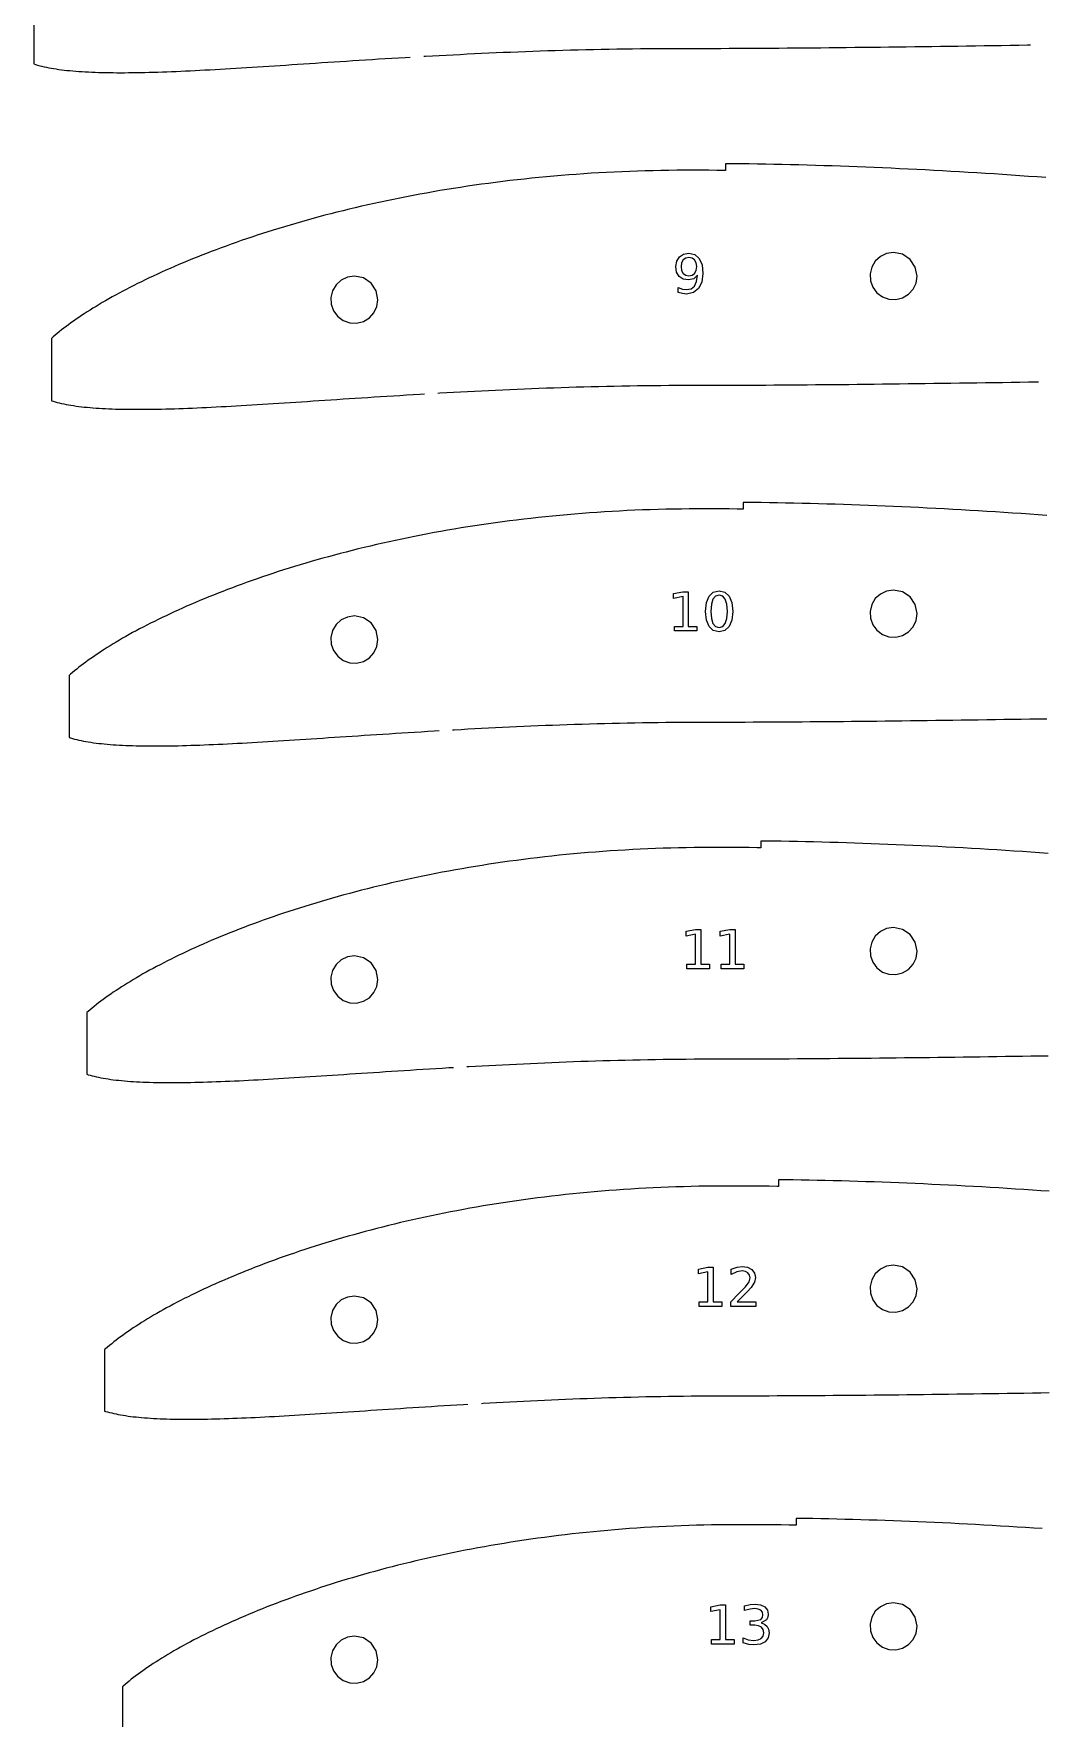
# Model space of a CAD drawing. Extents: x 14 to 532, y 10 to 1018.
# Drawn here: x 32.4 to 181.9, y 385.5 to 635.5 of the extents above; entities that cross this region are included whole.
import ezdxf

# ---------------------------------------------------------------- set-up
doc = ezdxf.new("R2010")
doc.units = 0

msp = doc.modelspace()

# ---------------------------------------------------------------- linework, layer by layer
at = {"layer": 'Layer 1', "color": 7}
for points in [[(32.4211, 640.3217), (32.4211, 631.03), (32.7028, 630.9427), (33.0018, 630.8567), (33.3108, 630.774), (33.6296, 630.6947), (33.9584, 630.6189), (34.2971, 630.5464), (34.6456, 630.4772), (35.0039, 630.4113), (35.3721, 630.3487), (35.7501, 630.2893), (36.1379, 630.2332), (36.5354, 630.1803), (36.9426, 630.1305), (37.3595, 630.0839), (37.7861, 630.0404), (38.2224, 629.9999), (38.6683, 629.9625), (39.1238, 629.9281), (39.5888, 629.8967), (40.0634, 629.8682), (40.5475, 629.8426), (41.041, 629.8199), (41.544, 629.8), (42.0565, 629.7829), (42.5783, 629.7685), (43.1095, 629.7569), (43.6499, 629.7479), (44.1997, 629.7416), (44.7588, 629.7379), (45.327, 629.7367), (45.9044, 629.738), (46.491, 629.7418), (47.0867, 629.748), (47.6915, 629.7566), (48.3053, 629.7675), (48.9281, 629.7807), (49.5599, 629.7962), (50.2006, 629.8138), (50.8501, 629.8336), (51.5086, 629.8555), (52.1758, 629.8794), (52.8518, 629.9053), (53.5365, 629.9332), (54.2298, 629.963), (54.9319, 629.9946), (55.6425, 630.028), (56.3616, 630.0631), (57.0893, 630.0999), (57.8254, 630.1384), (58.5699, 630.1785), (59.3228, 630.22), (60.084, 630.2631), (60.8535, 630.3075), (61.6312, 630.3533), (62.4171, 630.4005), (63.2111, 630.4488), (64.0132, 630.4984), (64.8234, 630.5491), (65.6415, 630.6008), (66.4675, 630.6536), (67.3015, 630.7073), (68.1432, 630.762), (68.9928, 630.8174), (69.85, 630.8737), (70.7149, 630.9306), (71.5875, 630.9882), (72.4676, 631.0464), (73.3552, 631.1052), (74.2503, 631.1644), (75.1527, 631.224), (76.0626, 631.284), (76.9797, 631.3442), (77.904, 631.4047), (78.8355, 631.4653), (79.7741, 631.5261), (80.7198, 631.5869), (81.6725, 631.6476), (82.6321, 631.7083), (83.5986, 631.7688), (84.572, 631.829), (85.5521, 631.889), (86.5389, 631.9487), (87.5323, 632.0079), (88.2996, 632.053)], [(90.2963, 632.168), (90.5519, 632.1826), (91.5713, 632.2395), (92.597, 632.2958), (93.629, 632.3512), (94.6672, 632.4058), (95.7115, 632.4595), (96.7619, 632.5122), (97.8183, 632.5638), (98.8807, 632.6143), (99.949, 632.6637), (101.023, 632.7118), (102.1028, 632.7586), (103.1883, 632.8041), (104.2794, 632.8481), (105.3761, 632.8907), (106.4782, 632.9317), (107.5858, 632.9711), (108.6987, 633.0088), (109.8168, 633.0448), (110.9402, 633.079), (112.0687, 633.1113), (113.2023, 633.1418), (114.3408, 633.1703), (115.4843, 633.1967), (116.6327, 633.221), (117.7858, 633.2433), (118.9437, 633.2633), (120.1062, 633.281), (121.2732, 633.2964), (122.4448, 633.3095), (123.6208, 633.3201), (124.8011, 633.3282), (125.9858, 633.3338), (127.1746, 633.3368), (128.3676, 633.3374), (129.5646, 633.3382), (130.7656, 633.3399), (131.9706, 633.3423), (133.1794, 633.3454), (134.3919, 633.3494), (135.6081, 633.354), (136.828, 633.3594), (138.0513, 633.3655), (139.2782, 633.3723), (140.5084, 633.3798), (141.742, 633.3879), (142.9788, 633.3966), (144.2187, 633.406), (145.4617, 633.4159), (146.7078, 633.4265), (147.9567, 633.4376), (149.2086, 633.4492), (150.4632, 633.4614), (151.7204, 633.4741), (152.9804, 633.4873), (154.2428, 633.501), (155.5077, 633.5152), (156.7751, 633.5298), (158.0447, 633.5448), (159.3165, 633.5602), (160.5905, 633.5761), (161.8666, 633.5923), (163.1447, 633.6089), (164.4247, 633.6258), (165.7065, 633.6431), (166.9901, 633.6606), (168.2753, 633.6785), (169.5622, 633.6967), (170.8506, 633.7151), (172.1404, 633.7337), (173.4316, 633.7527), (174.7241, 633.7718), (176.0177, 633.7911), (177.3125, 633.8106), (178.6084, 633.8303), (179.9052, 633.8501), (180.3471, 633.857)], [(182.6219, 614.1645), (181.3345, 614.2594), (180.048, 614.3523), (178.7624, 614.4432), (177.4779, 614.5319), (176.1945, 614.6186), (174.9123, 614.7032), (173.6314, 614.7856), (172.3518, 614.866), (171.0736, 614.9442), (169.797, 615.0202), (168.5219, 615.0941), (167.2485, 615.1657), (165.9769, 615.2352), (164.707, 615.3025), (163.4391, 615.3676), (162.1731, 615.4304), (160.9093, 615.491), (159.6475, 615.5494), (158.3879, 615.6055), (157.1307, 615.6593), (155.8758, 615.7108), (154.6234, 615.7601), (153.3735, 615.8071), (152.1261, 615.8517), (150.8815, 615.8941), (149.6396, 615.9341), (148.4006, 615.9718), (147.1644, 616.0072), (145.9313, 616.0402), (144.7012, 616.0709), (143.4742, 616.0992), (142.2504, 616.1252), (141.03, 616.1488), (139.8128, 616.1701), (138.5992, 616.189), (137.389, 616.2055), (136.1824, 616.2196), (135.0526, 616.2306), (135.0526, 615.2306), (134.9795, 615.2313), (133.7803, 615.2407), (132.585, 615.2477), (131.3935, 615.2523), (130.2059, 615.2545), (129.0224, 615.2537), (127.843, 615.2473), (126.6678, 615.2352), (125.4968, 615.2172), (124.3302, 615.1935), (123.1679, 615.1642), (122.0101, 615.1291), (120.8568, 615.0885), (119.7082, 615.0423), (118.5642, 614.9906), (117.4249, 614.9334), (116.2905, 614.8708), (115.161, 614.8029), (114.0364, 614.7296), (112.9169, 614.651), (111.8024, 614.5672), (110.6931, 614.4782), (109.5891, 614.3841), (108.4903, 614.2849), (107.3969, 614.1807), (106.309, 614.0715), (105.2265, 613.9575), (104.1496, 613.8385), (103.0784, 613.7149), (102.0129, 613.5864), (100.9531, 613.4534), (99.8991, 613.3157), (98.8511, 613.1734), (97.809, 613.0267), (96.773, 612.8756), (95.743, 612.7201), (94.7192, 612.5603), (93.7017, 612.3963), (92.6904, 612.2281), (91.6854, 612.0559), (90.6868, 611.8796), (89.6948, 611.6993), (88.7092, 611.5152), (87.7302, 611.3273), (86.7579, 611.1356), (85.7923, 610.9403), (84.8335, 610.7413), (83.8815, 610.5388), (82.9363, 610.3328), (81.9982, 610.1235), (81.067, 609.9108), (80.1429, 609.695), (79.2259, 609.4759), (78.316, 609.2537), (77.4134, 609.0286), (76.5181, 608.8005), (75.6302, 608.5695), (74.7496, 608.3357), (73.8765, 608.0992), (73.0108, 607.8601), (72.1528, 607.6184), (71.3023, 607.3743), (70.4595, 607.1277), (69.6245, 606.8788), (68.7972, 606.6277), (67.9777, 606.3744), (67.1661, 606.119), (66.3623, 605.8615), (65.5666, 605.6021), (64.7789, 605.3409), (63.9992, 605.0779), (63.2277, 604.8132), (62.4643, 604.5468), (61.7091, 604.2789), (60.9622, 604.0095), (60.2236, 603.7387), (59.4933, 603.4666), (58.7714, 603.1933), (58.058, 602.9187), (57.353, 602.6431), (56.6566, 602.3665), (55.9687, 602.089), (55.2894, 601.8106), (54.6188, 601.5314), (53.9569, 601.2514), (53.3037, 600.9709), (52.6593, 600.6898), (52.0237, 600.4082), (51.3969, 600.1262), (50.7791, 599.8438), (50.1701, 599.5612), (49.5702, 599.2784), (48.9792, 598.9955), (48.3973, 598.7125), (47.8244, 598.4295), (47.2607, 598.1466), (46.7061, 597.8638), (46.1607, 597.5813), (45.6245, 597.2991), (45.0975, 597.0172), (44.5798, 596.7358), (44.0715, 596.4548), (43.5724, 596.1744), (43.0828, 595.8946), (42.6026, 595.6155), (42.1317, 595.3372), (41.6704, 595.0596), (41.2185, 594.7829), (40.7762, 594.5071), (40.3434, 594.2323), (39.9202, 593.9586), (39.5065, 593.6859), (39.1025, 593.4144), (38.7082, 593.1441), (38.3235, 592.8751), (37.9485, 592.6074), (37.5833, 592.341), (37.2278, 592.0761), (36.882, 591.8126), (36.546, 591.5507), (36.2199, 591.2903), (35.9035, 591.0315), (35.5971, 590.7743), (35.3004, 590.5189), (35.0526, 590.2996), (35.0526, 581.0517), (35.3004, 580.9749), (35.5971, 580.8895), (35.9035, 580.8075), (36.2199, 580.7289), (36.546, 580.6536), (36.882, 580.5817), (37.2278, 580.5131), (37.5833, 580.4477), (37.9485, 580.3856), (38.3235, 580.3267), (38.7082, 580.271), (39.1025, 580.2185), (39.5065, 580.1692), (39.9202, 580.1229), (40.3434, 580.0797), (40.7762, 580.0396), (41.2185, 580.0025), (41.6704, 579.9683), (42.1317, 579.9372), (42.6026, 579.9089), (43.0828, 579.8835), (43.5724, 579.861), (44.0715, 579.8412), (44.5798, 579.8243), (45.0975, 579.81), (45.6245, 579.7985), (46.1607, 579.7896), (46.7061, 579.7833), (47.2607, 579.7796), (47.8244, 579.7785), (48.3973, 579.7798), (48.9792, 579.7835), (49.5702, 579.7897), (50.1701, 579.7982), (50.7791, 579.8091), (51.3969, 579.8222), (52.0237, 579.8375), (52.6593, 579.855), (53.3037, 579.8746), (53.9569, 579.8963), (54.6188, 579.92), (55.2894, 579.9458), (55.9687, 579.9734), (56.6566, 580.0029), (57.353, 580.0343), (58.058, 580.0674), (58.7714, 580.1023), (59.4933, 580.1388), (60.2236, 580.177), (60.9622, 580.2167), (61.7091, 580.258), (62.4643, 580.3007), (63.2277, 580.3448), (63.9992, 580.3902), (64.7789, 580.437), (65.5666, 580.485), (66.3623, 580.5341), (67.1661, 580.5844), (67.9777, 580.6357), (68.7972, 580.6881), (69.6245, 580.7414), (70.4595, 580.7956), (71.3023, 580.8506), (72.1528, 580.9064), (73.0108, 580.9629), (73.8765, 581.0201), (74.7496, 581.0778), (75.6302, 581.1361), (76.5181, 581.1948), (77.4134, 581.254), (78.316, 581.3135), (79.2259, 581.3732), (80.1429, 581.4332), (81.067, 581.4934), (81.9982, 581.5537), (82.9363, 581.6139), (83.8815, 581.6742), (84.8335, 581.7344), (85.7923, 581.7944), (86.7579, 581.8542), (87.7302, 581.9137), (88.7092, 581.9729), (89.6948, 582.0317), (90.4112, 582.0738)], [(128.07098, 597.12311), (128.07098, 597.84186), (128.67255, 597.62701), (129.2702, 597.55281), (129.958677, 597.683667), (130.46161, 598.07624), (130.786805, 598.73933), (130.93427, 599.6739), (130.36005, 599.15827), (129.59052, 598.97859), (128.80634, 599.110425), (128.2038, 599.50593), (127.822935, 600.13386), (127.69598, 600.95515), (127.828792, 601.764723), (128.22723, 602.39656), (128.846372, 602.80378), (129.6413, 602.93952), (130.532902, 602.745185), (131.18427, 602.16218), (131.585632, 601.21296), (131.71942, 599.91218), (131.555357, 598.671945), (131.06317, 597.70906), (130.297547, 597.09382), (129.30536, 596.88874), (128.7038, 596.94734), (128.07098, 597.12312), (128.07098, 597.12311)], [(160, 603.0468), (158.973721, 602.893123), (158.055504, 602.456944), (157.301141, 601.775541), (156.766422, 600.886192), (156.515661, 599.879224), (156.567252, 598.863984), (156.908103, 597.906281), (157.525126, 597.071926), (158.359481, 596.454903), (159.317184, 596.114052), (160.332424, 596.062461), (161.339392, 596.313222), (162.228741, 596.847941), (162.910144, 597.602304), (163.346323, 598.520521), (163.5, 599.5468), (163.233578, 600.886192), (162.474874, 602.021674), (161.339392, 602.780378), (160, 603.0468), (160, 603.0468)], [(129.6413, 599.59576), (130.116885, 599.686582), (130.48114, 599.95905), (130.715515, 600.389712), (130.79364, 600.95514), (130.715515, 601.517642), (130.48114, 601.94733), (130.116885, 602.222715), (129.6413, 602.31451), (129.164738, 602.222715), (128.79755, 601.94733), (128.5661, 601.517642), (128.48895, 600.95514), (128.5661, 600.389712), (128.79755, 599.95905), (129.164738, 599.686582), (129.6413, 599.59576), (129.6413, 599.59576)], [(80, 599.5424), (78.973721, 599.388723), (78.055504, 598.952544), (77.301141, 598.271141), (76.766422, 597.381792), (76.515661, 596.374824), (76.567252, 595.359584), (76.908103, 594.401881), (77.525126, 593.567526), (78.359481, 592.950503), (79.317184, 592.609652), (80.332424, 592.558061), (81.339392, 592.808822), (82.228741, 593.343541), (82.910144, 594.097904), (83.346323, 595.016121), (83.5, 596.0424), (83.233578, 597.381792), (82.474874, 598.517274), (81.339392, 599.275978), (80, 599.5424), (80, 599.5424)], [(92.4078, 582.1889), (92.6904, 582.2049), (93.7017, 582.2614), (94.7192, 582.3172), (95.743, 582.3722), (96.773, 582.4264), (97.809, 582.4796), (98.8511, 582.5319), (99.8991, 582.5831), (100.9531, 582.6333), (102.0129, 582.6822), (103.0784, 582.73), (104.1496, 582.7764), (105.2265, 582.8215), (106.309, 582.8652), (107.3969, 582.9074), (108.4903, 582.9481), (109.5891, 582.9872), (110.6931, 583.0246), (111.8024, 583.0603), (112.9169, 583.0942), (114.0364, 583.1263), (115.161, 583.1565), (116.2905, 583.1848), (117.4249, 583.211), (118.5642, 583.2352), (119.7082, 583.2572), (120.8568, 583.277), (122.0101, 583.2946), (123.1679, 583.3099), (124.3302, 583.3229), (125.4968, 583.3334), (126.6678, 583.3415), (127.843, 583.347), (129.0224, 583.35), (130.2059, 583.3506), (131.3935, 583.3514), (132.585, 583.353), (133.7803, 583.3554), (134.9795, 583.3586), (136.1824, 583.3625), (137.389, 583.3671), (138.5992, 583.3725), (139.8128, 583.3785), (141.03, 583.3852), (142.2504, 583.3926), (143.4742, 583.4007), (144.7012, 583.4093), (145.9313, 583.4186), (147.1644, 583.4285), (148.4006, 583.4389), (149.6396, 583.45), (150.8815, 583.4615), (152.1261, 583.4736), (153.3735, 583.4862), (154.6234, 583.4993), (155.8758, 583.5129), (157.1307, 583.527), (158.3879, 583.5414), (159.6475, 583.5563), (160.9093, 583.5717), (162.1731, 583.5874), (163.4391, 583.6035), (164.707, 583.6199), (165.9769, 583.6367), (167.2485, 583.6538), (168.5219, 583.6713), (169.797, 583.689), (171.0736, 583.707), (172.3518, 583.7253), (173.6314, 583.7438), (174.9123, 583.7626), (176.1945, 583.7815), (177.4779, 583.8007), (178.7624, 583.8201), (180.048, 583.8396), (181.3345, 583.8593), (181.5101, 583.862)], [(182.7638, 564.0254), (181.4876, 564.1175), (180.2123, 564.2076), (178.9381, 564.2957), (177.665, 564.3817), (176.393, 564.4656), (175.1223, 564.5474), (173.853, 564.627), (172.585, 564.7046), (171.3186, 564.78), (170.0537, 564.8533), (168.7905, 564.9244), (167.529, 564.9933), (166.2694, 565.0601), (165.0116, 565.1246), (163.7558, 565.187), (162.502, 565.2471), (161.2503, 565.305), (160.0008, 565.3606), (158.7537, 565.414), (157.5088, 565.4652), (156.2664, 565.514), (155.0265, 565.5606), (153.7891, 565.6049), (152.5545, 565.6469), (151.3225, 565.6866), (150.0934, 565.724), (148.8671, 565.7591), (147.6438, 565.7919), (146.4235, 565.8223), (145.2064, 565.8504), (143.9924, 565.8762), (142.7817, 565.8996), (141.5743, 565.9207), (140.3704, 565.9394), (139.1699, 565.9558), (137.973, 565.9698), (137.6842, 565.9727), (137.6842, 564.9727), (136.7797, 564.9815), (135.5901, 564.9908), (134.4043, 564.9977), (133.2223, 565.0023), (132.0443, 565.0045), (130.8703, 565.0037), (129.7003, 564.9974), (128.5345, 564.9853), (127.3729, 564.9675), (126.2155, 564.944), (125.0626, 564.9148), (123.914, 564.8801), (122.77, 564.8398), (121.6305, 564.794), (120.4957, 564.7427), (119.3655, 564.686), (118.2402, 564.6239), (117.1197, 564.5564), (116.0041, 564.4837), (114.8935, 564.4058), (113.788, 564.3226), (112.6876, 564.2343), (111.5923, 564.141), (110.5024, 564.0426), (109.4177, 563.9392), (108.3385, 563.8309), (107.2647, 563.7178), (106.1964, 563.5998), (105.1338, 563.4771), (104.0768, 563.3497), (103.0255, 563.2177), (101.98, 563.0811), (100.9403, 562.94), (99.9066, 562.7945), (98.8788, 562.6446), (97.8571, 562.4903), (96.8415, 562.3318), (95.832, 562.1691), (94.8288, 562.0023), (93.8319, 561.8314), (92.8413, 561.6565), (91.8572, 561.4778), (90.8795, 561.2951), (89.9084, 561.1087), (88.9439, 560.9185), (87.986, 560.7247), (87.0348, 560.5274), (86.0904, 560.3265), (85.1528, 560.1222), (84.2222, 559.9145), (83.2984, 559.7036), (82.3817, 559.4894), (81.4721, 559.2721), (80.5695, 559.0517), (79.6741, 558.8283), (78.786, 558.6021), (77.9051, 558.3729), (77.0316, 558.141), (76.1655, 557.9064), (75.3068, 557.6692), (74.4556, 557.4295), (73.6119, 557.1873), (72.7759, 556.9427), (71.9475, 556.6958), (71.1268, 556.4467), (70.3139, 556.1954), (69.5087, 555.942), (68.7114, 555.6866), (67.9221, 555.4293), (67.1407, 555.1702), (66.3672, 554.9093), (65.6019, 554.6466), (64.8446, 554.3824), (64.0955, 554.1166), (63.3545, 553.8494), (62.6218, 553.5808), (61.8974, 553.3109), (61.1813, 553.0397), (60.4735, 552.7674), (59.7742, 552.494), (59.0833, 552.2196), (58.401, 551.9443), (57.7271, 551.6681), (57.0619, 551.3911), (56.4052, 551.1134), (55.7573, 550.8351), (55.118, 550.5563), (54.4875, 550.2769), (53.8658, 549.9972), (53.2528, 549.7171), (52.6488, 549.4367), (52.0536, 549.1562), (51.4674, 548.8755), (50.8901, 548.5948), (50.3218, 548.314), (49.7626, 548.0334), (49.2124, 547.7529), (48.6714, 547.4727), (48.1395, 547.1927), (47.6167, 546.9131), (47.1032, 546.6339), (46.5989, 546.3552), (46.1039, 546.077), (45.6181, 545.7995), (45.1417, 545.5226), (44.6747, 545.2465), (44.217, 544.9711), (43.7688, 544.6966), (43.33, 544.4231), (42.9006, 544.1505), (42.4808, 543.8789), (42.0705, 543.6084), (41.6697, 543.3391), (41.2785, 543.071), (40.8969, 542.8041), (40.5249, 542.5385), (40.1626, 542.2743), (39.8099, 542.0115), (39.4669, 541.7501), (39.1337, 541.4903), (38.8101, 541.2319), (38.4963, 540.9752), (38.1923, 540.7201), (37.898, 540.4667), (37.6842, 540.2776), (37.6842, 531.0734), (37.898, 531.0071), (38.1923, 530.9224), (38.4963, 530.8411), (38.8101, 530.7631), (39.1337, 530.6884), (39.4669, 530.617), (39.8099, 530.549), (40.1626, 530.4841), (40.5249, 530.4225), (40.8969, 530.3641), (41.2785, 530.3089), (41.6697, 530.2568), (42.0705, 530.2078), (42.4808, 530.1619), (42.9006, 530.1191), (43.33, 530.0793), (43.7688, 530.0425), (44.217, 530.0086), (44.6747, 529.9777), (45.1417, 529.9496), (45.6181, 529.9244), (46.1039, 529.9021), (46.5989, 529.8825), (47.1032, 529.8657), (47.6167, 529.8516), (48.1395, 529.8401), (48.6714, 529.8313), (49.2124, 529.8251), (49.7626, 529.8214), (50.3218, 529.8202), (50.8901, 529.8215), (51.4674, 529.8253), (52.0536, 529.8314), (52.6488, 529.8398), (53.2528, 529.8506), (53.8658, 529.8636), (54.4875, 529.8788), (55.118, 529.8961), (55.7573, 529.9156), (56.4052, 529.9371), (57.0619, 529.9607), (57.7271, 529.9862), (58.401, 530.0136), (59.0833, 530.0429), (59.7742, 530.074), (60.4735, 530.1069), (61.1813, 530.1415), (61.8974, 530.1777), (62.6218, 530.2156), (63.3545, 530.255), (64.0955, 530.2959), (64.8446, 530.3383), (65.6019, 530.382), (66.3672, 530.4271), (67.1407, 530.4735), (67.9221, 530.5211), (68.7114, 530.5698), (69.5087, 530.6197), (70.3139, 530.6707), (71.1268, 530.7226), (71.9475, 530.7755), (72.7759, 530.8292), (73.6119, 530.8838), (74.4556, 530.9392), (75.3068, 530.9952), (76.1655, 531.0519), (77.0316, 531.1092), (77.9051, 531.167), (78.786, 531.2253), (79.6741, 531.2839), (80.5695, 531.343), (81.4721, 531.4023), (82.3817, 531.4618), (83.2984, 531.5215), (84.2222, 531.5812), (85.1528, 531.641), (86.0904, 531.7008), (87.0348, 531.7605), (87.986, 531.82), (88.9439, 531.8794), (89.9084, 531.9384), (90.8795, 531.9971), (91.8572, 532.0554), (92.5751, 532.0976)], [(127.48134, 547.54807), (128.7704, 547.54807), (128.7704, 551.99728), (127.36806, 551.71603), (127.36806, 552.43478), (128.76259, 552.71603), (129.55165, 552.71603), (129.55165, 547.54807), (130.84071, 547.54807), (130.84071, 546.884), (127.48134, 546.884), (127.48134, 547.54807)], [(134.12196, 552.8215), (134.98622, 552.627165), (135.61806, 552.04416), (136.007708, 551.09494), (136.13759, 549.79416), (136.007708, 548.49533), (135.61806, 547.54416), (134.98622, 546.96408), (134.12196, 546.77072), (133.256725, 546.96408), (132.62196, 547.54416), (132.235245, 548.49533), (132.10634, 549.79416), (132.235245, 551.09494), (132.62196, 552.04416), (133.256725, 552.627165), (134.12196, 552.8215), (134.12196, 552.8215)], [(160, 552.9569), (158.973721, 552.803223), (158.055504, 552.367044), (157.301141, 551.685641), (156.766422, 550.796292), (156.515661, 549.789324), (156.567252, 548.774084), (156.908103, 547.816381), (157.525126, 546.982026), (158.359481, 546.365003), (159.317184, 546.024152), (160.332424, 545.972561), (161.339392, 546.223322), (162.228741, 546.758041), (162.910144, 547.512404), (163.346323, 548.430621), (163.5, 549.4569), (163.233578, 550.796292), (162.474874, 551.931774), (161.339392, 552.690478), (160, 552.9569), (160, 552.9569)], [(134.12196, 552.1965), (133.587782, 552.04611), (133.20399, 551.59494), (132.97548, 550.845915), (132.89931, 549.79416), (132.97548, 548.744355), (133.20399, 547.99338), (133.587783, 547.545135), (134.12196, 547.39572), (134.658093, 547.545135), (135.03993, 547.99338), (135.27138, 548.744355), (135.34853, 549.79416), (135.27138, 550.845915), (135.03993, 551.59494), (134.658093, 552.04611), (134.12196, 552.1965), (134.12196, 552.1965)], [(80, 549.1075), (78.973721, 548.953823), (78.055504, 548.517644), (77.301141, 547.836241), (76.766422, 546.946892), (76.515661, 545.939924), (76.567252, 544.924684), (76.908103, 543.966981), (77.525126, 543.132626), (78.359481, 542.515603), (79.317184, 542.174752), (80.332424, 542.123161), (81.339392, 542.373922), (82.228741, 542.908641), (82.910144, 543.663004), (83.346323, 544.581221), (83.5, 545.6075), (83.233578, 546.946892), (82.474874, 548.082374), (81.339392, 548.841078), (80, 549.1075), (80, 549.1075)], [(94.5717, 532.2127), (94.8288, 532.2273), (95.832, 532.2833), (96.8415, 532.3387), (97.8571, 532.3933), (98.8788, 532.447), (99.9066, 532.4998), (100.9403, 532.5516), (101.98, 532.6025), (103.0255, 532.6522), (104.0768, 532.7008), (105.1338, 532.7481), (106.1964, 532.7942), (107.2647, 532.8389), (108.3385, 532.8823), (109.4177, 532.9242), (110.5024, 532.9645), (111.5923, 533.0033), (112.6876, 533.0404), (113.788, 533.0758), (114.8935, 533.1095), (116.0041, 533.1413), (117.1197, 533.1713), (118.2402, 533.1993), (119.3655, 533.2253), (120.4957, 533.2493), (121.6305, 533.2711), (122.77, 533.2908), (123.914, 533.3083), (125.0626, 533.3235), (126.2155, 533.3363), (127.3729, 533.3467), (128.5345, 533.3547), (129.7003, 533.3602), (130.8703, 533.3632), (132.0443, 533.3638), (133.2223, 533.3646), (134.4043, 533.3662), (135.5901, 533.3686), (136.7797, 533.3717), (137.973, 533.3756), (139.1699, 533.3802), (140.3704, 533.3855), (141.5743, 533.3915), (142.7817, 533.3981), (143.9924, 533.4055), (145.2064, 533.4135), (146.4235, 533.4221), (147.6438, 533.4313), (148.8671, 533.4411), (150.0934, 533.4514), (151.3225, 533.4624), (152.5545, 533.4738), (153.7891, 533.4858), (155.0265, 533.4983), (156.2664, 533.5113), (157.5088, 533.5248), (158.7537, 533.5387), (160.0008, 533.5531), (161.2503, 533.5679), (162.502, 533.5831), (163.7558, 533.5987), (165.0116, 533.6146), (166.2694, 533.631), (167.529, 533.6476), (168.7905, 533.6646), (170.0537, 533.6819), (171.3186, 533.6995), (172.585, 533.7173), (173.853, 533.7355), (175.1223, 533.7538), (176.393, 533.7724), (177.665, 533.7913), (178.9381, 533.8103), (180.2123, 533.8295), (181.4876, 533.8489), (182.7638, 533.8684)], [(182.9272, 513.8827), (181.6622, 513.9721), (180.3983, 514.0594), (179.1354, 514.1447), (177.8737, 514.2279), (176.6133, 514.3091), (175.3541, 514.3881), (174.0964, 514.4651), (172.8402, 514.5399), (171.5855, 514.6126), (170.3325, 514.6831), (169.0812, 514.7515), (167.8317, 514.8177), (166.5841, 514.8817), (165.3384, 514.9435), (164.0947, 515.0032), (162.8531, 515.0606), (161.6137, 515.1158), (160.3766, 515.1688), (159.1418, 515.2195), (157.9094, 515.2679), (156.6795, 515.3142), (155.4521, 515.3581), (154.2274, 515.3998), (153.0054, 515.4392), (151.7862, 515.4763), (150.5698, 515.5111), (149.3564, 515.5436), (148.1459, 515.5738), (146.9386, 515.6016), (145.7344, 515.6272), (144.5335, 515.6504), (143.3358, 515.6714), (142.1416, 515.6899), (140.9508, 515.7062), (140.3158, 515.7136), (140.3158, 514.7136), (139.7635, 514.7201), (138.5798, 514.7316), (137.3998, 514.7409), (136.2236, 514.7477), (135.0512, 514.7523), (133.8826, 514.7544), (132.7181, 514.7537), (131.5575, 514.7474), (130.4011, 514.7354), (129.2489, 514.7177), (128.1009, 514.6944), (126.9572, 514.6655), (125.8179, 514.6311), (124.6831, 514.5911), (123.5528, 514.5456), (122.4271, 514.4948), (121.3061, 514.4385), (120.1899, 514.3769), (119.0784, 514.31), (117.9718, 514.2379), (116.8702, 514.1606), (115.7736, 514.0781), (114.682, 513.9905), (113.5956, 513.8979), (112.5145, 513.8003), (111.4386, 513.6978), (110.368, 513.5904), (109.3029, 513.4781), (108.2432, 513.3611), (107.1891, 513.2394), (106.1406, 513.1131), (105.0978, 512.9821), (104.0608, 512.8466), (103.0295, 512.7066), (102.0041, 512.5623), (100.9846, 512.4136), (99.9711, 512.2605), (98.9637, 512.1033), (97.9624, 511.9419), (96.9673, 511.7765), (95.9784, 511.607), (94.9959, 511.4335), (94.0196, 511.2562), (93.0499, 511.075), (92.0866, 510.8901), (91.1298, 510.7014), (90.1796, 510.5092), (89.2361, 510.3134), (88.2994, 510.1142), (87.3693, 509.9115), (86.4462, 509.7055), (85.5299, 509.4963), (84.6206, 509.2838), (83.7182, 509.0683), (82.823, 508.8497), (81.9348, 508.6281), (81.0538, 508.4037), (80.1801, 508.1764), (79.3136, 507.9463), (78.4544, 507.7137), (77.6027, 507.4784), (76.7583, 507.2406), (75.9215, 507.0003), (75.0922, 506.7577), (74.2705, 506.5128), (73.4564, 506.2656), (72.65, 506.0164), (71.8514, 505.765), (71.0605, 505.5117), (70.2775, 505.2565), (69.5024, 504.9995), (68.7352, 504.7406), (67.976, 504.4801), (67.2249, 504.218), (66.4818, 503.9544), (65.7468, 503.6893), (65.02, 503.4229), (64.3014, 503.1551), (63.5911, 502.8862), (62.8891, 502.616), (62.1954, 502.3449), (61.5101, 502.0727), (60.8332, 501.7996), (60.1648, 501.5256), (59.5049, 501.2509), (58.8536, 500.9754), (58.2109, 500.6994), (57.5767, 500.4228), (56.9513, 500.1457), (56.3346, 499.8682), (55.7266, 499.5903), (55.1274, 499.3122), (54.537, 499.0339), (53.9555, 498.7555), (53.3829, 498.4771), (52.8192, 498.1986), (52.2645, 497.9202), (51.7188, 497.642), (51.1821, 497.364), (50.6545, 497.0863), (50.1359, 496.8089), (49.6266, 496.532), (49.1263, 496.2555), (48.6353, 495.9796), (48.1535, 495.7043), (47.6809, 495.4297), (47.2176, 495.1558), (46.7637, 494.8826), (46.319, 494.6104), (45.8838, 494.339), (45.4579, 494.0686), (45.0414, 493.7992), (44.6344, 493.531), (44.2369, 493.2638), (43.8489, 492.9978), (43.4703, 492.7331), (43.1014, 492.4697), (42.7419, 492.2076), (42.3921, 491.9469), (42.0519, 491.6876), (41.7213, 491.4299), (41.4004, 491.1736), (41.0891, 490.919), (40.7875, 490.6659), (40.4956, 490.4146), (40.3158, 490.2555), (40.3158, 481.095), (40.4956, 481.0393), (40.7875, 480.9553), (41.0891, 480.8746), (41.4004, 480.7972), (41.7213, 480.7232), (42.0519, 480.6524), (42.3921, 480.5849), (42.7419, 480.5205), (43.1014, 480.4594), (43.4703, 480.4015), (43.8489, 480.3467), (44.2369, 480.295), (44.6344, 480.2465), (45.0414, 480.2009), (45.4579, 480.1584), (45.8838, 480.119), (46.319, 480.0824), (46.7637, 480.0489), (47.2176, 480.0182), (47.6809, 479.9904), (48.1535, 479.9654), (48.6353, 479.9432), (49.1263, 479.9238), (49.6266, 479.9071), (50.1359, 479.8931), (50.6545, 479.8817), (51.1821, 479.873), (51.7188, 479.8668), (52.2645, 479.8632), (52.8192, 479.862), (53.3829, 479.8633), (53.9555, 479.867), (54.537, 479.8731), (55.1274, 479.8815), (55.7266, 479.8921), (56.3346, 479.905), (56.9513, 479.9201), (57.5767, 479.9373), (58.2109, 479.9566), (58.8536, 479.978), (59.5049, 480.0013), (60.1648, 480.0266), (60.8332, 480.0538), (61.5101, 480.0829), (62.1954, 480.1137), (62.8891, 480.1464), (63.5911, 480.1807), (64.3014, 480.2166), (65.02, 480.2542), (65.7468, 480.2933), (66.4818, 480.3338), (67.2249, 480.3759), (67.976, 480.4193), (68.7352, 480.464), (69.5024, 480.51), (70.2775, 480.5572), (71.0605, 480.6056), (71.8514, 480.655), (72.65, 480.7056), (73.4564, 480.7571), (74.2705, 480.8095), (75.0922, 480.8629), (75.9215, 480.917), (76.7583, 480.9719), (77.6027, 481.0275), (78.4544, 481.0837), (79.3136, 481.1406), (80.1801, 481.1979), (81.0538, 481.2557), (81.9348, 481.3139), (82.823, 481.3724), (83.7182, 481.4313), (84.6206, 481.4903), (85.5299, 481.5495), (86.4462, 481.6088), (87.3693, 481.6681), (88.2994, 481.7274), (89.2361, 481.7866), (90.1796, 481.8457), (91.1298, 481.9045), (92.0866, 481.9631), (93.0499, 482.0213), (94.0196, 482.0792), (94.6871, 482.1184)], [(129.32335, 497.42908), (130.61241, 497.42908), (130.61241, 501.8783), (129.21007, 501.59705), (129.21007, 502.3158), (130.6046, 502.59705), (131.39366, 502.59705), (131.39366, 497.42908), (132.68272, 497.42908), (132.68272, 496.76501), (129.32335, 496.76501), (129.32335, 497.42908)], [(134.41319, 497.42908), (135.70226, 497.42908), (135.70226, 501.8783), (134.29991, 501.59705), (134.29991, 502.3158), (135.69444, 502.59705), (136.48351, 502.59705), (136.48351, 497.42908), (137.77257, 497.42908), (137.77257, 496.76501), (134.41319, 496.76501), (134.41319, 497.42908)], [(160, 502.8653), (158.973721, 502.711623), (158.055504, 502.275444), (157.301141, 501.594041), (156.766422, 500.704692), (156.515661, 499.697724), (156.567252, 498.682484), (156.908103, 497.724781), (157.525126, 496.890426), (158.359481, 496.273403), (159.317184, 495.932552), (160.332424, 495.880961), (161.339392, 496.131722), (162.228741, 496.666441), (162.910144, 497.420804), (163.346323, 498.339021), (163.5, 499.3653), (163.233578, 500.704692), (162.474874, 501.840174), (161.339392, 502.598878), (160, 502.8653), (160, 502.8653)], [(80, 498.6573), (78.973721, 498.503623), (78.055504, 498.067444), (77.301141, 497.386041), (76.766422, 496.496692), (76.515661, 495.489724), (76.567252, 494.474484), (76.908103, 493.516781), (77.525126, 492.682426), (78.359481, 492.065403), (79.317184, 491.724552), (80.332424, 491.672961), (81.339392, 491.923722), (82.228741, 492.458441), (82.910144, 493.212804), (83.346323, 494.131021), (83.5, 495.1573), (83.233578, 496.496692), (82.474874, 497.632174), (81.339392, 498.390878), (80, 498.6573), (80, 498.6573)], [(96.6837, 482.2335), (96.9673, 482.2496), (97.9624, 482.3053), (98.9637, 482.3602), (99.9711, 482.4143), (100.9846, 482.4676), (102.0041, 482.52), (103.0295, 482.5714), (104.0608, 482.6218), (105.0978, 482.6711), (106.1406, 482.7193), (107.1891, 482.7663), (108.2432, 482.812), (109.3029, 482.8564), (110.368, 482.8994), (111.4386, 482.9409), (112.5145, 482.9809), (113.5956, 483.0194), (114.682, 483.0562), (115.7736, 483.0913), (116.8702, 483.1247), (117.9718, 483.1563), (119.0784, 483.186), (120.1899, 483.2138), (121.3061, 483.2396), (122.4271, 483.2634), (123.5528, 483.2851), (124.6831, 483.3046), (125.8179, 483.3219), (126.9572, 483.337), (128.1009, 483.3497), (129.2489, 483.3601), (130.4011, 483.368), (131.5575, 483.3735), (132.7181, 483.3764), (133.8826, 483.377), (135.0512, 483.3778), (136.2236, 483.3794), (137.3998, 483.3817), (138.5798, 483.3848), (139.7635, 483.3887), (140.9508, 483.3932), (142.1416, 483.3985), (143.3358, 483.4044), (144.5335, 483.4111), (145.7344, 483.4183), (146.9386, 483.4262), (148.1459, 483.4348), (149.3564, 483.4439), (150.5698, 483.4536), (151.7862, 483.4639), (153.0054, 483.4748), (154.2274, 483.4861), (155.4521, 483.4981), (156.6795, 483.5105), (157.9094, 483.5233), (159.1418, 483.5367), (160.3766, 483.5505), (161.6137, 483.5648), (162.8531, 483.5794), (164.0947, 483.5945), (165.3384, 483.61), (166.5841, 483.6258), (167.8317, 483.642), (169.0812, 483.6585), (170.3325, 483.6754), (171.5855, 483.6925), (172.8402, 483.71), (174.0964, 483.7277), (175.3541, 483.7457), (176.6133, 483.7639), (177.8737, 483.7823), (179.1354, 483.801), (180.3983, 483.8199), (181.6622, 483.8389), (182.9272, 483.8581)], [(183.1121, 463.7365), (181.8584, 463.8232), (180.6058, 463.9078), (179.3544, 463.9903), (178.1042, 464.0708), (176.8553, 464.1492), (175.6078, 464.2255), (174.3618, 464.2997), (173.1174, 464.3718), (171.8745, 464.4418), (170.6334, 464.5096), (169.3941, 464.5753), (168.1566, 464.6388), (166.921, 464.7001), (165.6874, 464.7592), (164.456, 464.8162), (163.2266, 464.8709), (161.9996, 464.9235), (160.7748, 464.9738), (159.5524, 465.0219), (158.3325, 465.0677), (157.1151, 465.1113), (155.9003, 465.1526), (154.6883, 465.1917), (153.479, 465.2285), (152.2725, 465.263), (151.0689, 465.2953), (149.8683, 465.3252), (148.6708, 465.3529), (147.4764, 465.3782), (146.2852, 465.4013), (145.0973, 465.422), (143.9128, 465.4404), (142.9474, 465.4536), (142.9474, 464.4536), (142.7317, 464.4565), (141.5541, 464.4703), (140.38, 464.4818), (139.2096, 464.4909), (138.0429, 464.4978), (136.88, 464.5022), (135.721, 464.5044), (134.5659, 464.5036), (133.4148, 464.4974), (132.2678, 464.4855), (131.1249, 464.468), (129.9862, 464.4449), (128.8519, 464.4162), (127.7219, 464.382), (126.5963, 464.3424), (125.4752, 464.2973), (124.3586, 464.2468), (123.2467, 464.191), (122.1395, 464.1299), (121.0371, 464.0636), (119.9395, 463.992), (118.8468, 463.9153), (117.7591, 463.8335), (116.6765, 463.7467), (115.5989, 463.6548), (114.5265, 463.558), (113.4594, 463.4563), (112.3975, 463.3498), (111.3411, 463.2385), (110.29, 463.1224), (109.2445, 463.0017), (108.2045, 462.8764), (107.1702, 462.7465), (106.1416, 462.6121), (105.1187, 462.4733), (104.1016, 462.3301), (103.0904, 462.1825), (102.0852, 462.0308), (101.086, 461.8748), (100.0928, 461.7148), (99.1058, 461.5506), (98.1249, 461.3825), (97.1504, 461.2105), (96.1821, 461.0346), (95.2202, 460.8549), (94.2647, 460.6714), (93.3157, 460.4844), (92.3733, 460.2937), (91.4375, 460.0995), (90.5083, 459.9019), (89.5859, 459.7009), (88.6702, 459.4965), (87.7614, 459.289), (86.8594, 459.0783), (85.9644, 458.8645), (85.0764, 458.6476), (84.1955, 458.4279), (83.3217, 458.2052), (82.455, 457.9798), (81.5956, 457.7517), (80.7434, 457.5209), (79.8986, 457.2875), (79.0611, 457.0516), (78.2311, 456.8133), (77.4085, 456.5727), (76.5935, 456.3297), (75.786, 456.0846), (74.9862, 455.8374), (74.1941, 455.5881), (73.4097, 455.3368), (72.633, 455.0837), (71.8642, 454.8287), (71.1033, 454.572), (70.3502, 454.3136), (69.6052, 454.0537), (68.8681, 453.7922), (68.1391, 453.5293), (67.4182, 453.265), (66.7055, 452.9994), (66.0009, 452.7326), (65.3046, 452.4647), (64.6166, 452.1957), (63.9368, 451.9257), (63.2655, 451.6548), (62.6025, 451.3831), (61.948, 451.1106), (61.3019, 450.8374), (60.6644, 450.5636), (60.0355, 450.2892), (59.4151, 450.0144), (58.8034, 449.7392), (58.2004, 449.4636), (57.606, 449.1877), (57.0205, 448.9117), (56.4437, 448.6356), (55.8757, 448.3594), (55.3166, 448.0832), (54.7664, 447.8071), (54.2251, 447.5311), (53.6928, 447.2554), (53.1695, 446.9799), (52.6552, 446.7048), (52.1499, 446.4301), (51.6538, 446.1559), (51.1667, 445.8822), (50.6888, 445.6092), (50.2201, 445.3367), (49.7606, 445.0651), (49.3103, 444.7942), (48.8693, 444.5241), (48.4376, 444.2549), (48.0152, 443.9868), (47.6021, 443.7196), (47.1984, 443.4535), (46.8041, 443.1885), (46.4192, 442.9247), (46.0438, 442.6621), (45.6778, 442.4008), (45.3213, 442.1408), (44.9743, 441.8823), (44.6368, 441.6251), (44.3089, 441.3694), (43.9906, 441.1153), (43.6819, 440.8627), (43.3827, 440.6118), (43.0932, 440.3624), (42.9474, 440.2334), (42.9474, 431.1167), (43.0932, 431.0715), (43.3827, 430.9882), (43.6819, 430.9082), (43.9906, 430.8314), (44.3089, 430.758), (44.6368, 430.6877), (44.9743, 430.6207), (45.3213, 430.557), (45.6778, 430.4963), (46.0438, 430.4389), (46.4192, 430.3845), (46.8041, 430.3333), (47.1984, 430.2851), (47.6021, 430.24), (48.0152, 430.1978), (48.4376, 430.1586), (48.8693, 430.1224), (49.3103, 430.0891), (49.7606, 430.0587), (50.2201, 430.0311), (50.6888, 430.0063), (51.1667, 429.9843), (51.6538, 429.965), (52.1499, 429.9485), (52.6552, 429.9346), (53.1695, 429.9233), (53.6928, 429.9147), (54.2251, 429.9085), (54.7664, 429.9049), (55.3166, 429.9038), (55.8757, 429.9051), (56.4437, 429.9087), (57.0205, 429.9147), (57.606, 429.9231), (58.2004, 429.9336), (58.8034, 429.9464), (59.4151, 429.9614), (60.0355, 429.9785), (60.6644, 429.9976), (61.3019, 430.0188), (61.948, 430.042), (62.6025, 430.0671), (63.2655, 430.094), (63.9368, 430.1229), (64.6166, 430.1535), (65.3046, 430.1858), (66.0009, 430.2198), (66.7055, 430.2555), (67.4182, 430.2927), (68.1391, 430.3315), (68.8681, 430.3718), (69.6052, 430.4135), (70.3502, 430.4565), (71.1033, 430.5009), (71.8642, 430.5465), (72.633, 430.5933), (73.4097, 430.6413), (74.1941, 430.6904), (74.9862, 430.7405), (75.786, 430.7916), (76.5935, 430.8436), (77.4085, 430.8965), (78.2311, 430.9502), (79.0611, 431.0047), (79.8986, 431.0598), (80.7434, 431.1156), (81.5956, 431.1719), (82.455, 431.2288), (83.3217, 431.2861), (84.1955, 431.3439), (85.0764, 431.4019), (85.9644, 431.4603), (86.8594, 431.5188), (87.7614, 431.5776), (88.6702, 431.6364), (89.5859, 431.6952), (90.5083, 431.754), (91.4375, 431.8128), (92.3733, 431.8713), (93.3157, 431.9297), (94.2647, 431.9878), (95.2202, 432.0456), (96.1821, 432.1029), (96.8514, 432.1423)], [(136.79816, 447.31104), (139.55206, 447.31104), (139.55206, 446.64697), (135.84894, 446.64697), (135.84894, 447.31104), (137.07159, 448.55713), (138.04816, 449.56885), (138.5755, 450.2876), (138.72784, 450.86963), (138.64581, 451.291502), (138.39972, 451.62744), (138.025695, 451.847167), (137.55206, 451.92041), (136.76691, 451.7915), (135.888, 451.40088), (135.888, 452.19775), (136.77863, 452.48682), (137.53644, 452.58452), (138.350892, 452.47124), (138.98175, 452.1314), (139.386045, 451.6021), (139.52081, 450.92046), (139.38409, 450.23687), (138.89581, 449.47905), (138.27472, 448.8228), (136.79816, 447.31109), (136.79816, 447.31104)], [(160, 452.7722), (158.973721, 452.618523), (158.055504, 452.182344), (157.301141, 451.500941), (156.766422, 450.611592), (156.515661, 449.604624), (156.567252, 448.589384), (156.908103, 447.631681), (157.525126, 446.797326), (158.359481, 446.180303), (159.317184, 445.839452), (160.332424, 445.787861), (161.339392, 446.038622), (162.228741, 446.573341), (162.910144, 447.327704), (163.346323, 448.245921), (163.5, 449.2722), (163.233578, 450.611592), (162.474874, 451.747074), (161.339392, 452.505778), (160, 452.7722), (160, 452.7722)], [(131.16534, 447.31104), (132.45441, 447.31104), (132.45441, 451.76025), (131.05206, 451.479), (131.05206, 452.19775), (132.44659, 452.479), (133.23566, 452.479), (133.23566, 447.31104), (134.52472, 447.31104), (134.52472, 446.64697), (131.16534, 446.64697), (131.16534, 447.31104)], [(80, 448.191), (78.973721, 448.037323), (78.055504, 447.601144), (77.301141, 446.919741), (76.766422, 446.030392), (76.515661, 445.023424), (76.567252, 444.008184), (76.908103, 443.050481), (77.525126, 442.216126), (78.359481, 441.599103), (79.317184, 441.258252), (80.332424, 441.206661), (81.339392, 441.457422), (82.228741, 441.992141), (82.910144, 442.746504), (83.346323, 443.664721), (83.5, 444.691), (83.233578, 446.030392), (82.474874, 447.165874), (81.339392, 447.924578), (80, 448.191), (80, 448.191)], [(98.8481, 432.2573), (99.1058, 432.272), (100.0928, 432.3272), (101.086, 432.3816), (102.0852, 432.4353), (103.0904, 432.4882), (104.1016, 432.5401), (105.1187, 432.5911), (106.1416, 432.6411), (107.1702, 432.6901), (108.2045, 432.7378), (109.2445, 432.7844), (110.29, 432.8298), (111.3411, 432.8738), (112.3975, 432.9164), (113.4594, 432.9576), (114.5265, 432.9973), (115.5989, 433.0355), (116.6765, 433.072), (117.7591, 433.1069), (118.8468, 433.14), (119.9395, 433.1713), (121.0371, 433.2008), (122.1395, 433.2283), (123.2467, 433.2539), (124.3586, 433.2775), (125.4752, 433.299), (126.5963, 433.3184), (127.7219, 433.3356), (128.8519, 433.3505), (129.9862, 433.3631), (131.1249, 433.3734), (132.2678, 433.3813), (133.4148, 433.3867), (134.5659, 433.3896), (135.721, 433.3902), (136.88, 433.391), (138.0429, 433.3926), (139.2096, 433.3949), (140.38, 433.398), (141.5541, 433.4018), (142.7317, 433.4063), (143.9128, 433.4115), (145.0973, 433.4174), (146.2852, 433.424), (147.4764, 433.4312), (148.6708, 433.439), (149.8683, 433.4475), (151.0689, 433.4566), (152.2725, 433.4662), (153.479, 433.4764), (154.6883, 433.4872), (155.9003, 433.4985), (157.1151, 433.5103), (158.3325, 433.5226), (159.5524, 433.5354), (160.7748, 433.5486), (161.9996, 433.5623), (163.2266, 433.5764), (164.456, 433.591), (165.6874, 433.6059), (166.921, 433.6213), (168.1566, 433.637), (169.3941, 433.653), (170.6334, 433.6694), (171.8745, 433.6861), (173.1174, 433.7032), (174.3618, 433.7205), (175.6078, 433.738), (176.8553, 433.7559), (178.1042, 433.7739), (179.3544, 433.7922), (180.6058, 433.8108), (181.8584, 433.8295), (183.1121, 433.8484)], [(182.0763, 413.6708), (180.8351, 413.7527), (179.5952, 413.8325), (178.3565, 413.9103), (177.1193, 413.9859), (175.8835, 414.0595), (174.6492, 414.131), (173.4166, 414.2004), (172.1856, 414.2677), (170.9564, 414.3328), (169.729, 414.3958), (168.5036, 414.4566), (167.2802, 414.5153), (166.0588, 414.5718), (164.8395, 414.6261), (163.6225, 414.6782), (162.4078, 414.7281), (161.1954, 414.7758), (159.9855, 414.8212), (158.7781, 414.8645), (157.5733, 414.9055), (156.3712, 414.9442), (155.1717, 414.9807), (153.9752, 415.015), (152.7815, 415.0469), (151.5907, 415.0766), (150.403, 415.1041), (149.2184, 415.1292), (148.037, 415.1521), (146.8588, 415.1726), (145.684, 415.1909), (145.5789, 415.1923), (145.5789, 414.1923), (144.5126, 414.2069), (143.3446, 414.2206), (142.1802, 414.2319), (141.0194, 414.241), (139.8622, 414.2478), (138.7089, 414.2522), (137.5593, 414.2544), (136.4137, 414.2536), (135.2721, 414.2474), (134.1344, 414.2356), (133.0009, 414.2183), (131.8716, 414.1953), (130.7465, 414.1669), (129.6258, 414.133), (128.5094, 414.0937), (127.3975, 414.049), (126.2901, 413.9989), (125.1873, 413.9436), (124.0892, 413.883), (122.9958, 413.8172), (121.9072, 413.7462), (120.8235, 413.6701), (119.7447, 413.589), (118.6709, 413.5029), (117.6022, 413.4118), (116.5386, 413.3158), (115.4802, 413.2149), (114.4271, 413.1092), (113.3793, 412.9988), (112.3368, 412.8837), (111.2999, 412.764), (110.2684, 412.6397), (109.2426, 412.5108), (108.2224, 412.3776), (107.2079, 412.2399), (106.1991, 412.0978), (105.1963, 411.9515), (104.1993, 411.801), (103.2082, 411.6464), (102.2232, 411.4876), (101.2443, 411.3248), (100.2715, 411.1581), (99.3049, 410.9874), (98.3445, 410.813), (97.3905, 410.6347), (96.4429, 410.4528), (95.5017, 410.2673), (94.567, 410.0782), (93.6388, 409.8856), (92.7172, 409.6896), (91.8024, 409.4902), (90.8942, 409.2875), (89.9928, 409.0817), (89.0983, 408.8727), (88.2106, 408.6607), (87.3299, 408.4456), (86.4562, 408.2277), (85.5895, 408.0068), (84.73, 407.7833), (83.8776, 407.557), (83.0324, 407.3281), (82.1945, 407.0966), (81.3639, 406.8627), (80.5407, 406.6263), (79.7248, 406.3876), (78.9165, 406.1467), (78.1157, 405.9036), (77.3224, 405.6584), (76.5367, 405.4111), (75.7588, 405.1619), (74.9885, 404.9109), (74.226, 404.658), (73.4713, 404.4034), (72.7244, 404.1471), (71.9855, 403.8893), (71.2544, 403.63), (70.5314, 403.3692), (69.8164, 403.1071), (69.1095, 402.8437), (68.4108, 402.5791), (67.7201, 402.3133), (67.0377, 402.0466), (66.3636, 401.7788), (65.6977, 401.5101), (65.0402, 401.2406), (64.391, 400.9704), (63.7503, 400.6994), (63.118, 400.4278), (62.4942, 400.1557), (61.8789, 399.8831), (61.2722, 399.6102), (60.6741, 399.3368), (60.0847, 399.0633), (59.5039, 398.7895), (58.9319, 398.5156), (58.3686, 398.2417), (57.814, 397.9677), (57.2683, 397.6939), (56.7315, 397.4202), (56.2035, 397.1467), (55.6845, 396.8735), (55.1744, 396.6007), (54.6733, 396.3282), (54.1812, 396.0563), (53.6981, 395.7848), (53.2241, 395.514), (52.7593, 395.2438), (52.3035, 394.9744), (51.8569, 394.7057), (51.4195, 394.4378), (50.9914, 394.1709), (50.5724, 393.9049), (50.1627, 393.6399), (49.7623, 393.376), (49.3713, 393.1132), (48.9895, 392.8515), (48.6172, 392.5911), (48.2542, 392.3319), (47.9006, 392.0741), (47.5565, 391.8177), (47.2218, 391.5626), (46.8966, 391.309), (46.5808, 391.057), (46.2746, 390.8065), (45.9779, 390.5576), (45.6908, 390.3103), (45.5789, 390.2113), (45.5789, 381.1384)], [(160, 402.6778), (158.973721, 402.524123), (158.055504, 402.087944), (157.301141, 401.406541), (156.766422, 400.517192), (156.515661, 399.510224), (156.567252, 398.494984), (156.908103, 397.537281), (157.525126, 396.702926), (158.359481, 396.085903), (159.317184, 395.745052), (160.332424, 395.693461), (161.339392, 395.944222), (162.228741, 396.478941), (162.910144, 397.233304), (163.346323, 398.151521), (163.5, 399.1778), (163.233578, 400.517192), (162.474874, 401.652674), (161.339392, 402.411378), (160, 402.6778), (160, 402.6778)], [(133.00734, 397.19305), (134.2964, 397.19305), (134.2964, 401.64227), (132.89406, 401.36102), (132.89406, 402.07977), (134.28859, 402.36102), (135.07765, 402.36102), (135.07765, 397.19305), (136.36671, 397.19305), (136.36671, 396.52899), (133.00734, 396.52899), (133.00734, 397.19305)], [(140.35109, 399.67352), (140.854998, 399.487), (141.2339, 399.16962), (141.474132, 398.74188), (141.55421, 398.2243), (141.405773, 397.458677), (140.96046, 396.88837), (140.24171, 396.533875), (139.27296, 396.41571), (138.51515, 396.48991), (137.71437, 396.70475), (137.71437, 397.46647), (138.43312, 397.17741), (139.24953, 397.07971), (139.902845, 397.152952), (140.37843, 397.37268), (140.671402, 397.732055), (140.76906, 398.22424), (140.67824, 398.683227), (140.40578, 399.02893), (139.975112, 399.248657), (139.40187, 399.3219), (138.72218, 399.3219), (138.72218, 399.97034), (139.43312, 399.97034), (140.32375, 400.20081), (140.555192, 400.485962), (140.63234, 400.87268), (140.552262, 401.269165), (140.31203, 401.56018), (139.926285, 401.741822), (139.40187, 401.80237), (138.70656, 401.73207), (137.89015, 401.51332), (137.89015, 402.21644), (138.73, 402.40394), (139.47218, 402.46644), (140.27687, 402.363902), (140.89406, 402.05629), (141.28664, 401.577772), (141.4175, 400.95472), (141.348162, 400.507457), (141.14015, 400.13441), (140.35109, 399.67347), (140.35109, 399.67352)], [(80, 397.7081), (78.973721, 397.554423), (78.055504, 397.118244), (77.301141, 396.436841), (76.766422, 395.547492), (76.515661, 394.540524), (76.567252, 393.525284), (76.908103, 392.567581), (77.525126, 391.733226), (78.359481, 391.116203), (79.317184, 390.775352), (80.332424, 390.723761), (81.339392, 390.974522), (82.228741, 391.509241), (82.910144, 392.263604), (83.346323, 393.181821), (83.5, 394.2081), (83.233578, 395.547492), (82.474874, 396.682974), (81.339392, 397.441678), (80, 397.7081), (80, 397.7081)]]:
    msp.add_lwpolyline(points, dxfattribs=at)

doc.saveas('drawing.dxf')
